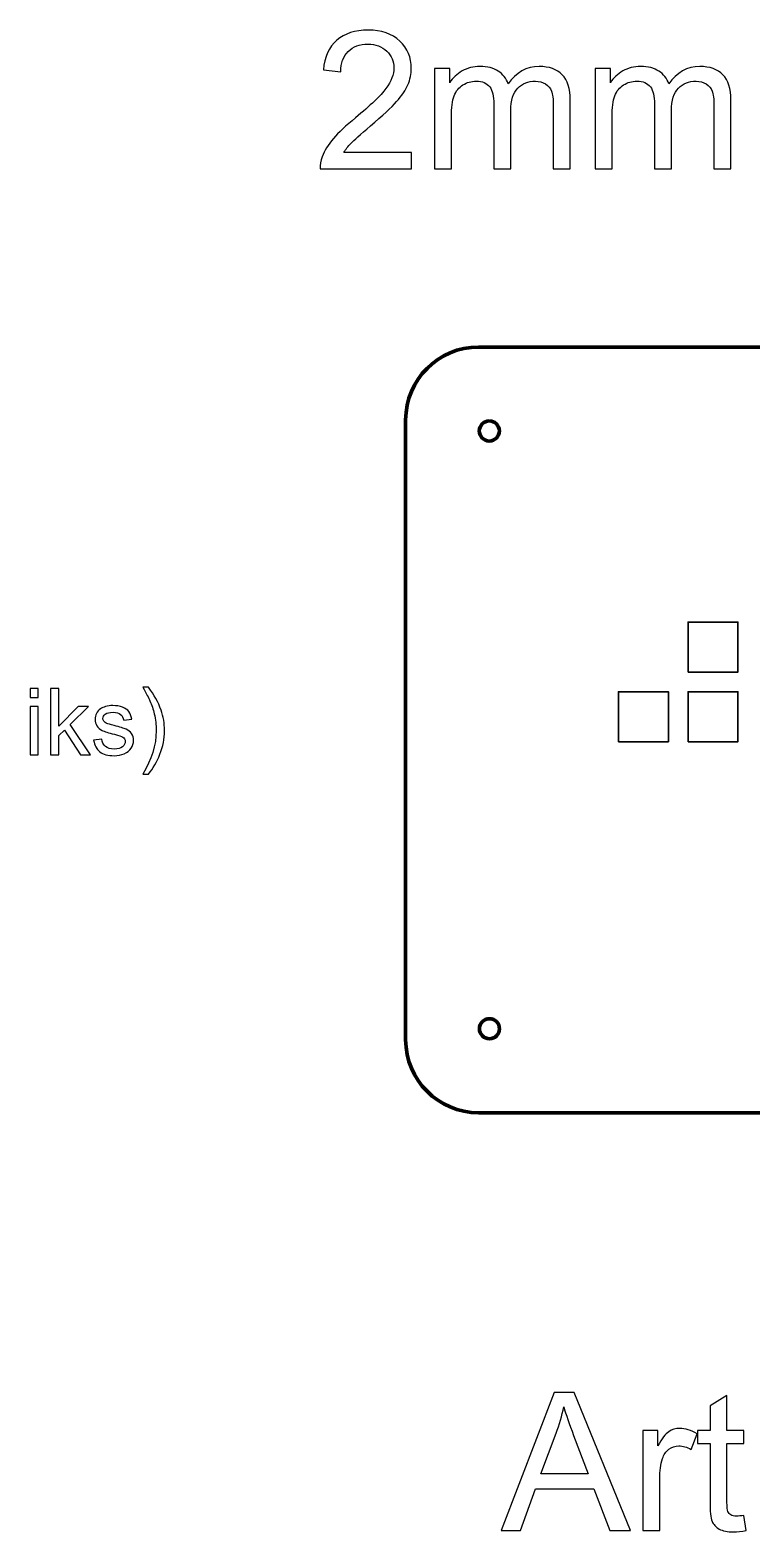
# Model space of a CAD drawing. Header units: millimetres. Extents: x 198 to 2265, y -986 to 144.
# Drawn here: x 1757.1 to 1955.2, y -275.7 to 136.2 of the extents above; entities that cross this region are included whole.
import ezdxf

# ---------------------------------------------------------------- set-up
doc = ezdxf.new("R2010")
doc.units = ezdxf.units.MM
doc.header["$MEASUREMENT"] = 0
doc.layers.add('Layer 1', color=7, linetype='Continuous')

msp = doc.modelspace()

# ---------------------------------------------------------------- linework, layer by layer
at = {"layer": 'Layer 1', "color": 250, "lineweight": 35}
for points in [[(1937.6297, -39.9128), (1951.3297, -39.9128), (1951.3297, -26.2128), (1937.6297, -26.2128), (1937.6297, -39.9128)], [(1918.5294, -59.0131), (1932.2294, -59.0131), (1932.2294, -45.3131), (1918.5294, -45.3131), (1918.5294, -59.0131)], [(1937.6297, -59.0131), (1951.3297, -59.0131), (1951.3297, -45.3131), (1937.6297, -45.3131), (1937.6297, -59.0131)]]:
    msp.add_lwpolyline(points, close=True, dxfattribs=at)
at = {"layer": 'Layer 1', "color": 250, "lineweight": 70}
for centre in [(1883.0953, 26.2061), (1883.1347, -137.7284)]:
    msp.add_ellipse(centre, major_axis=(0, 2.75), ratio=1, dxfattribs=at)
at = {"layer": 'Layer 1', "color": 250}
for points, knots in [([(1861.7372, 102.5627), (1861.7372, 102.5627), (1861.7372, 98.1177), (1861.7372, 98.1177), (1861.7372, 98.1177), (1836.6547, 98.1177), (1836.6547, 98.1177), (1836.6194, 99.2378), (1836.8046, 100.3137), (1837.2015, 101.3544), (1837.8453, 103.0566), (1838.8772, 104.7411), (1840.2971, 106.3903), (1841.717, 108.0396), (1843.7455, 109.9446), (1846.3825, 112.1053), (1850.4836, 115.4832), (1853.2705, 118.1555), (1854.7257, 120.131), (1856.1898, 122.1066), (1856.9218, 123.9763), (1856.9218, 125.7402), (1856.9218, 127.5835), (1856.2603, 129.1357), (1854.9374, 130.4057), (1853.6145, 131.6669), (1851.8859, 132.3019), (1849.7604, 132.3019), (1847.5114, 132.3019), (1845.7123, 131.6316), (1844.3629, 130.2911), (1843.0135, 128.9593), (1842.3344, 127.1072), (1842.3168, 124.7348), (1842.3168, 124.7348), (1837.5543, 125.211), (1837.5543, 125.211), (1837.8806, 128.7741), (1839.1153, 131.4905), (1841.2496, 133.3602), (1843.3927, 135.2299), (1846.2591, 136.1648), (1849.8662, 136.1648), (1853.4998, 136.1648), (1856.3838, 135.1594), (1858.5005, 133.1397), (1860.6259, 131.1201), (1861.6843, 128.6154), (1861.6843, 125.6344), (1861.6843, 124.1174), (1861.3756, 122.627), (1860.7494, 121.1629), (1860.1321, 119.6901), (1859.1002, 118.1467), (1857.6626, 116.5239), (1856.2162, 114.9099), (1853.8262, 112.6786), (1850.4924, 109.8564), (1847.6966, 107.5104), (1845.8975, 105.9229), (1845.1037, 105.0851), (1844.31, 104.2472), (1843.6573, 103.4094), (1843.137, 102.5627), (1843.137, 102.5627), (1861.7372, 102.5627), (1861.7372, 102.5627)], [0, 0, 0, 0, 0.04545455, 0.04545455, 0.04545455, 0.09090909, 0.09090909, 0.09090909, 0.13636364, 0.13636364, 0.13636364, 0.18181818, 0.18181818, 0.18181818, 0.22727273, 0.22727273, 0.22727273, 0.27272727, 0.27272727, 0.27272727, 0.31818182, 0.31818182, 0.31818182, 0.36363636, 0.36363636, 0.36363636, 0.40909091, 0.40909091, 0.40909091, 0.45454545, 0.45454545, 0.45454545, 0.5, 0.5, 0.5, 0.54545455, 0.54545455, 0.54545455, 0.59090909, 0.59090909, 0.59090909, 0.63636364, 0.63636364, 0.63636364, 0.68181818, 0.68181818, 0.68181818, 0.72727273, 0.72727273, 0.72727273, 0.77272727, 0.77272727, 0.77272727, 0.81818182, 0.81818182, 0.81818182, 0.86363636, 0.86363636, 0.86363636, 0.90909091, 0.90909091, 0.90909091, 0.95454545, 0.95454545, 0.95454545, 1, 1, 1, 1]), ([(1868.0431, 98.1177), (1868.0431, 98.1177), (1868.0431, 125.5815), (1868.0431, 125.5815), (1868.0431, 125.5815), (1872.2235, 125.5815), (1872.2235, 125.5815), (1872.2235, 125.5815), (1872.2235, 121.7009), (1872.2235, 121.7009), (1873.079, 123.0415), (1874.2255, 124.1263), (1875.6543, 124.9376), (1877.083, 125.7579), (1878.7058, 126.1636), (1880.5314, 126.1636), (1882.5599, 126.1636), (1884.2268, 125.7402), (1885.5233, 124.9024), (1886.8197, 124.0557), (1887.7369, 122.8827), (1888.2661, 121.3658), (1890.4533, 124.5672), (1893.2844, 126.1636), (1896.7769, 126.1636), (1899.5109, 126.1636), (1901.6187, 125.4139), (1903.0828, 123.9058), (1904.5556, 122.3976), (1905.2965, 120.0781), (1905.2965, 116.9472), (1905.2965, 116.9472), (1905.2965, 98.1177), (1905.2965, 98.1177), (1905.2965, 98.1177), (1900.6398, 98.1177), (1900.6398, 98.1177), (1900.6398, 98.1177), (1900.6398, 115.4038), (1900.6398, 115.4038), (1900.6398, 117.2559), (1900.481, 118.5965), (1900.1812, 119.4167), (1899.8813, 120.2369), (1899.3345, 120.8895), (1898.5319, 121.3922), (1897.7382, 121.8949), (1896.8033, 122.1419), (1895.7362, 122.1419), (1893.7959, 122.1419), (1892.1908, 121.4981), (1890.9119, 120.2192), (1889.6331, 118.9316), (1888.9981, 116.8767), (1888.9981, 114.0544), (1888.9981, 114.0544), (1888.9981, 98.1177), (1888.9981, 98.1177), (1888.9981, 98.1177), (1884.3414, 98.1177), (1884.3414, 98.1177), (1884.3414, 98.1177), (1884.3414, 115.9418), (1884.3414, 115.9418), (1884.3414, 118.0056), (1883.9622, 119.5578), (1883.2037, 120.5897), (1882.4453, 121.6215), (1881.2017, 122.1419), (1879.4819, 122.1419), (1878.1766, 122.1419), (1876.9684, 121.7979), (1875.8571, 121.11), (1874.7459, 120.4221), (1873.9433, 119.4167), (1873.4406, 118.0849), (1872.9467, 116.762), (1872.6998, 114.8482), (1872.6998, 112.3523), (1872.6998, 112.3523), (1872.6998, 98.1177), (1872.6998, 98.1177), (1872.6998, 98.1177), (1868.0431, 98.1177), (1868.0431, 98.1177)], [0, 0, 0, 0, 0.03571429, 0.03571429, 0.03571429, 0.07142857, 0.07142857, 0.07142857, 0.10714286, 0.10714286, 0.10714286, 0.14285714, 0.14285714, 0.14285714, 0.17857143, 0.17857143, 0.17857143, 0.21428571, 0.21428571, 0.21428571, 0.25, 0.25, 0.25, 0.28571429, 0.28571429, 0.28571429, 0.32142857, 0.32142857, 0.32142857, 0.35714286, 0.35714286, 0.35714286, 0.39285714, 0.39285714, 0.39285714, 0.42857143, 0.42857143, 0.42857143, 0.46428571, 0.46428571, 0.46428571, 0.5, 0.5, 0.5, 0.53571429, 0.53571429, 0.53571429, 0.57142857, 0.57142857, 0.57142857, 0.60714286, 0.60714286, 0.60714286, 0.64285714, 0.64285714, 0.64285714, 0.67857143, 0.67857143, 0.67857143, 0.71428571, 0.71428571, 0.71428571, 0.75, 0.75, 0.75, 0.78571429, 0.78571429, 0.78571429, 0.82142857, 0.82142857, 0.82142857, 0.85714286, 0.85714286, 0.85714286, 0.89285714, 0.89285714, 0.89285714, 0.92857143, 0.92857143, 0.92857143, 0.96428571, 0.96428571, 0.96428571, 1, 1, 1, 1]), ([(1912.1227, 98.1177), (1912.1227, 98.1177), (1912.1227, 125.5815), (1912.1227, 125.5815), (1912.1227, 125.5815), (1916.3031, 125.5815), (1916.3031, 125.5815), (1916.3031, 125.5815), (1916.3031, 121.7009), (1916.3031, 121.7009), (1917.1586, 123.0415), (1918.3051, 124.1263), (1919.7339, 124.9376), (1921.1626, 125.7579), (1922.7854, 126.1636), (1924.611, 126.1636), (1926.6395, 126.1636), (1928.3064, 125.7402), (1929.6029, 124.9024), (1930.8993, 124.0557), (1931.8165, 122.8827), (1932.3457, 121.3658), (1934.5329, 124.5672), (1937.364, 126.1636), (1940.8565, 126.1636), (1943.5905, 126.1636), (1945.6983, 125.4139), (1947.1624, 123.9058), (1948.6352, 122.3976), (1949.3761, 120.0781), (1949.3761, 116.9472), (1949.3761, 116.9472), (1949.3761, 98.1177), (1949.3761, 98.1177), (1949.3761, 98.1177), (1944.7194, 98.1177), (1944.7194, 98.1177), (1944.7194, 98.1177), (1944.7194, 115.4038), (1944.7194, 115.4038), (1944.7194, 117.2559), (1944.5606, 118.5965), (1944.2608, 119.4167), (1943.9609, 120.2369), (1943.4141, 120.8895), (1942.6115, 121.3922), (1941.8178, 121.8949), (1940.8829, 122.1419), (1939.8158, 122.1419), (1937.8755, 122.1419), (1936.2704, 121.4981), (1934.9915, 120.2192), (1933.7127, 118.9316), (1933.0777, 116.8767), (1933.0777, 114.0544), (1933.0777, 114.0544), (1933.0777, 98.1177), (1933.0777, 98.1177), (1933.0777, 98.1177), (1928.421, 98.1177), (1928.421, 98.1177), (1928.421, 98.1177), (1928.421, 115.9418), (1928.421, 115.9418), (1928.421, 118.0056), (1928.0418, 119.5578), (1927.2833, 120.5897), (1926.5249, 121.6215), (1925.2813, 122.1419), (1923.5615, 122.1419), (1922.2562, 122.1419), (1921.048, 121.7979), (1919.9367, 121.11), (1918.8255, 120.4221), (1918.0229, 119.4167), (1917.5202, 118.0849), (1917.0263, 116.762), (1916.7794, 114.8482), (1916.7794, 112.3523), (1916.7794, 112.3523), (1916.7794, 98.1177), (1916.7794, 98.1177), (1916.7794, 98.1177), (1912.1227, 98.1177), (1912.1227, 98.1177)], [0, 0, 0, 0, 0.03571429, 0.03571429, 0.03571429, 0.07142857, 0.07142857, 0.07142857, 0.10714286, 0.10714286, 0.10714286, 0.14285714, 0.14285714, 0.14285714, 0.17857143, 0.17857143, 0.17857143, 0.21428571, 0.21428571, 0.21428571, 0.25, 0.25, 0.25, 0.28571429, 0.28571429, 0.28571429, 0.32142857, 0.32142857, 0.32142857, 0.35714286, 0.35714286, 0.35714286, 0.39285714, 0.39285714, 0.39285714, 0.42857143, 0.42857143, 0.42857143, 0.46428571, 0.46428571, 0.46428571, 0.5, 0.5, 0.5, 0.53571429, 0.53571429, 0.53571429, 0.57142857, 0.57142857, 0.57142857, 0.60714286, 0.60714286, 0.60714286, 0.64285714, 0.64285714, 0.64285714, 0.67857143, 0.67857143, 0.67857143, 0.71428571, 0.71428571, 0.71428571, 0.75, 0.75, 0.75, 0.78571429, 0.78571429, 0.78571429, 0.82142857, 0.82142857, 0.82142857, 0.85714286, 0.85714286, 0.85714286, 0.89285714, 0.89285714, 0.89285714, 0.92857143, 0.92857143, 0.92857143, 0.96428571, 0.96428571, 0.96428571, 1, 1, 1, 1]), ([(1757.0644, -46.9216), (1757.0644, -46.9216), (1757.0644, -44.3816), (1757.0644, -44.3816), (1757.0644, -44.3816), (1759.2996, -44.3816), (1759.2996, -44.3816), (1759.2996, -44.3816), (1759.2996, -46.9216), (1759.2996, -46.9216), (1759.2996, -46.9216), (1757.0644, -46.9216), (1757.0644, -46.9216)], [0, 0, 0, 0, 0.25, 0.25, 0.25, 0.5, 0.5, 0.5, 0.75, 0.75, 0.75, 1, 1, 1, 1]), ([(1762.7159, -62.568), (1762.7159, -62.568), (1762.7159, -44.3816), (1762.7159, -44.3816), (1762.7159, -44.3816), (1764.9511, -44.3816), (1764.9511, -44.3816), (1764.9511, -44.3816), (1764.9511, -54.7406), (1764.9511, -54.7406), (1764.9511, -54.7406), (1770.2343, -49.3854), (1770.2343, -49.3854), (1770.2343, -49.3854), (1773.1214, -49.3854), (1773.1214, -49.3854), (1773.1214, -49.3854), (1768.0922, -54.2834), (1768.0922, -54.2834), (1768.0922, -54.2834), (1773.6294, -62.568), (1773.6294, -62.568), (1773.6294, -62.568), (1770.8777, -62.568), (1770.8777, -62.568), (1770.8777, -62.568), (1766.5005, -55.8328), (1766.5005, -55.8328), (1766.5005, -55.8328), (1764.9511, -57.3398), (1764.9511, -57.3398), (1764.9511, -57.3398), (1764.9511, -62.568), (1764.9511, -62.568), (1764.9511, -62.568), (1762.7159, -62.568), (1762.7159, -62.568)], [0, 0, 0, 0, 0.08333333, 0.08333333, 0.08333333, 0.16666667, 0.16666667, 0.16666667, 0.25, 0.25, 0.25, 0.33333333, 0.33333333, 0.33333333, 0.41666667, 0.41666667, 0.41666667, 0.5, 0.5, 0.5, 0.58333333, 0.58333333, 0.58333333, 0.66666667, 0.66666667, 0.66666667, 0.75, 0.75, 0.75, 0.83333333, 0.83333333, 0.83333333, 0.91666667, 0.91666667, 0.91666667, 1, 1, 1, 1]), ([(1789.5806, -67.902), (1789.5806, -67.902), (1787.9804, -67.902), (1787.9804, -67.902), (1790.4527, -63.9354), (1791.6888, -59.9645), (1791.6888, -55.9894), (1791.6888, -54.4358), (1791.511, -52.8948), (1791.1554, -51.3666), (1790.876, -50.1262), (1790.4823, -48.9367), (1789.9785, -47.7937), (1789.6568, -47.0528), (1788.9879, -45.8125), (1787.9804, -44.0768), (1787.9804, -44.0768), (1789.5806, -44.0768), (1789.5806, -44.0768), (1791.13, -46.1511), (1792.2772, -48.2339), (1793.0223, -50.3252), (1793.6573, -52.1244), (1793.9748, -54.0082), (1793.9748, -55.9767), (1793.9748, -58.2077), (1793.5472, -60.3667), (1792.6921, -62.4495), (1791.8412, -64.5323), (1790.804, -66.3484), (1789.5806, -67.902)], [0, 0, 0, 0, 0.1, 0.1, 0.1, 0.2, 0.2, 0.2, 0.3, 0.3, 0.3, 0.4, 0.4, 0.4, 0.5, 0.5, 0.5, 0.6, 0.6, 0.6, 0.7, 0.7, 0.7, 0.8, 0.8, 0.8, 0.9, 0.9, 0.9, 1, 1, 1, 1]), ([(1757.0644, -62.568), (1757.0644, -62.568), (1757.0644, -49.3854), (1757.0644, -49.3854), (1757.0644, -49.3854), (1759.2996, -49.3854), (1759.2996, -49.3854), (1759.2996, -49.3854), (1759.2996, -62.568), (1759.2996, -62.568), (1759.2996, -62.568), (1757.0644, -62.568), (1757.0644, -62.568)], [0, 0, 0, 0, 0.25, 0.25, 0.25, 0.5, 0.5, 0.5, 0.75, 0.75, 0.75, 1, 1, 1, 1]), ([(1774.5184, -58.631), (1774.5184, -58.631), (1776.7282, -58.2754), (1776.7282, -58.2754), (1776.851, -59.1602), (1777.1981, -59.8375), (1777.7654, -60.3116), (1778.3326, -60.7815), (1779.1285, -61.0186), (1780.1445, -61.0186), (1781.1732, -61.0186), (1781.9352, -60.8112), (1782.4347, -60.3921), (1782.93, -59.9772), (1783.1798, -59.4861), (1783.1798, -58.9231), (1783.1798, -58.4193), (1782.9554, -58.0214), (1782.5109, -57.7335), (1782.1977, -57.5346), (1781.4357, -57.2848), (1780.2249, -56.9758), (1778.5909, -56.5651), (1777.4606, -56.2095), (1776.8256, -55.909), (1776.1948, -55.6042), (1775.7164, -55.1893), (1775.3905, -54.6559), (1775.0645, -54.1267), (1774.8994, -53.5383), (1774.8994, -52.8948), (1774.8994, -52.3064), (1775.0349, -51.7645), (1775.3016, -51.265), (1775.5725, -50.7655), (1775.9366, -50.3506), (1776.398, -50.0204), (1776.7451, -49.7664), (1777.2193, -49.5505), (1777.8162, -49.3727), (1778.4173, -49.1949), (1779.0565, -49.106), (1779.7423, -49.106), (1780.7753, -49.106), (1781.6812, -49.2542), (1782.4601, -49.5547), (1783.2433, -49.8511), (1783.819, -50.2575), (1784.1916, -50.7655), (1784.5599, -51.2777), (1784.8181, -51.9593), (1784.9578, -52.8144), (1784.9578, -52.8144), (1782.7734, -53.1192), (1782.7734, -53.1192), (1782.676, -52.4334), (1782.3882, -51.8958), (1781.914, -51.5105), (1781.4399, -51.1253), (1780.771, -50.9348), (1779.9032, -50.9348), (1778.883, -50.9348), (1778.1506, -51.1041), (1777.7146, -51.4428), (1777.2785, -51.7815), (1777.0584, -52.1794), (1777.0584, -52.6324), (1777.0584, -52.9202), (1777.1473, -53.1827), (1777.3293, -53.4155), (1777.5114, -53.6526), (1777.795, -53.8516), (1778.1845, -54.0082), (1778.4088, -54.0929), (1779.0608, -54.2834), (1780.153, -54.5797), (1781.7278, -54.9988), (1782.8284, -55.3459), (1783.455, -55.6126), (1784.0815, -55.8793), (1784.5726, -56.273), (1784.9282, -56.781), (1785.288, -57.2933), (1785.4658, -57.9283), (1785.4658, -58.6903), (1785.4658, -59.4311), (1785.2499, -60.1296), (1784.8139, -60.7858), (1784.3778, -61.4419), (1783.7513, -61.9499), (1782.9343, -62.3098), (1782.113, -62.6696), (1781.1859, -62.8474), (1780.153, -62.8474), (1778.4427, -62.8474), (1777.1346, -62.4918), (1776.2371, -61.7848), (1775.3397, -61.0736), (1774.7682, -60.0238), (1774.5184, -58.631)], [0, 0, 0, 0, 0.03030303, 0.03030303, 0.03030303, 0.06060606, 0.06060606, 0.06060606, 0.09090909, 0.09090909, 0.09090909, 0.12121212, 0.12121212, 0.12121212, 0.15151515, 0.15151515, 0.15151515, 0.18181818, 0.18181818, 0.18181818, 0.21212121, 0.21212121, 0.21212121, 0.24242424, 0.24242424, 0.24242424, 0.27272727, 0.27272727, 0.27272727, 0.3030303, 0.3030303, 0.3030303, 0.33333333, 0.33333333, 0.33333333, 0.36363636, 0.36363636, 0.36363636, 0.39393939, 0.39393939, 0.39393939, 0.42424242, 0.42424242, 0.42424242, 0.45454545, 0.45454545, 0.45454545, 0.48484848, 0.48484848, 0.48484848, 0.51515152, 0.51515152, 0.51515152, 0.54545455, 0.54545455, 0.54545455, 0.57575758, 0.57575758, 0.57575758, 0.60606061, 0.60606061, 0.60606061, 0.63636364, 0.63636364, 0.63636364, 0.66666667, 0.66666667, 0.66666667, 0.6969697, 0.6969697, 0.6969697, 0.72727273, 0.72727273, 0.72727273, 0.75757576, 0.75757576, 0.75757576, 0.78787879, 0.78787879, 0.78787879, 0.81818182, 0.81818182, 0.81818182, 0.84848485, 0.84848485, 0.84848485, 0.87878788, 0.87878788, 0.87878788, 0.90909091, 0.90909091, 0.90909091, 0.93939394, 0.93939394, 0.93939394, 0.96969697, 0.96969697, 0.96969697, 1, 1, 1, 1]), ([(1886.3702, -275.3732), (1886.3702, -275.3732), (1900.9047, -237.4848), (1900.9047, -237.4848), (1900.9047, -237.4848), (1906.4168, -237.4848), (1906.4168, -237.4848), (1906.4168, -237.4848), (1921.8421, -275.3732), (1921.8421, -275.3732), (1921.8421, -275.3732), (1916.1359, -275.3732), (1916.1359, -275.3732), (1916.1359, -275.3732), (1911.7526, -263.8903), (1911.7526, -263.8903), (1911.7526, -263.8903), (1895.7982, -263.8903), (1895.7982, -263.8903), (1895.7982, -263.8903), (1891.6884, -275.3732), (1891.6884, -275.3732), (1891.6884, -275.3732), (1886.3702, -275.3732), (1886.3702, -275.3732)], [0, 0, 0, 0, 0.125, 0.125, 0.125, 0.25, 0.25, 0.25, 0.375, 0.375, 0.375, 0.5, 0.5, 0.5, 0.625, 0.625, 0.625, 0.75, 0.75, 0.75, 0.875, 0.875, 0.875, 1, 1, 1, 1]), ([(1952.9659, -271.2192), (1952.9659, -271.2192), (1953.6009, -275.3291), (1953.6009, -275.3291), (1952.2956, -275.6025), (1951.1226, -275.7436), (1950.0996, -275.7436), (1948.4151, -275.7436), (1947.1098, -275.479), (1946.1749, -274.941), (1945.2489, -274.4031), (1944.5962, -273.7063), (1944.217, -272.8332), (1943.8378, -271.9601), (1943.6526, -270.1256), (1943.6526, -267.3299), (1943.6526, -267.3299), (1943.6526, -251.5078), (1943.6526, -251.5078), (1943.6526, -251.5078), (1940.213, -251.5078), (1940.213, -251.5078), (1940.213, -251.5078), (1940.213, -247.9094), (1940.213, -247.9094), (1940.213, -247.9094), (1943.6526, -247.9094), (1943.6526, -247.9094), (1943.6526, -247.9094), (1943.6526, -241.1185), (1943.6526, -241.1185), (1943.6526, -241.1185), (1948.3092, -238.3227), (1948.3092, -238.3227), (1948.3092, -238.3227), (1948.3092, -247.9094), (1948.3092, -247.9094), (1948.3092, -247.9094), (1952.9659, -247.9094), (1952.9659, -247.9094), (1952.9659, -247.9094), (1952.9659, -251.5078), (1952.9659, -251.5078), (1952.9659, -251.5078), (1948.3092, -251.5078), (1948.3092, -251.5078), (1948.3092, -251.5078), (1948.3092, -267.5944), (1948.3092, -267.5944), (1948.3092, -268.9262), (1948.3886, -269.7817), (1948.5562, -270.1609), (1948.7149, -270.5401), (1948.9795, -270.84), (1949.3499, -271.0693), (1949.7203, -271.2898), (1950.2495, -271.4044), (1950.9374, -271.4044), (1951.4489, -271.4044), (1952.128, -271.3427), (1952.9659, -271.2192)], [0, 0, 0, 0, 0.05, 0.05, 0.05, 0.1, 0.1, 0.1, 0.15, 0.15, 0.15, 0.2, 0.2, 0.2, 0.25, 0.25, 0.25, 0.3, 0.3, 0.3, 0.35, 0.35, 0.35, 0.4, 0.4, 0.4, 0.45, 0.45, 0.45, 0.5, 0.5, 0.5, 0.55, 0.55, 0.55, 0.6, 0.6, 0.6, 0.65, 0.65, 0.65, 0.7, 0.7, 0.7, 0.75, 0.75, 0.75, 0.8, 0.8, 0.8, 0.85, 0.85, 0.85, 0.9, 0.9, 0.9, 0.95, 0.95, 0.95, 1, 1, 1, 1]), ([(1897.2711, -259.8157), (1897.2711, -259.8157), (1910.1827, -259.8157), (1910.1827, -259.8157), (1910.1827, -259.8157), (1906.2316, -249.3117), (1906.2316, -249.3117), (1905.041, -246.1191), (1904.1414, -243.4821), (1903.5152, -241.4007), (1902.9949, -243.8701), (1902.2982, -246.2955), (1901.425, -248.6944), (1901.425, -248.6944), (1897.2711, -259.8157), (1897.2711, -259.8157)], [0, 0, 0, 0, 0.2, 0.2, 0.2, 0.4, 0.4, 0.4, 0.6, 0.6, 0.6, 0.8, 0.8, 0.8, 1, 1, 1, 1]), ([(1925.1846, -275.3732), (1925.1846, -275.3732), (1925.1846, -247.9094), (1925.1846, -247.9094), (1925.1846, -247.9094), (1929.365, -247.9094), (1929.365, -247.9094), (1929.365, -247.9094), (1929.365, -252.1163), (1929.365, -252.1163), (1930.4322, -250.1672), (1931.4199, -248.8796), (1932.3283, -248.2622), (1933.2367, -247.636), (1934.2333, -247.3273), (1935.3181, -247.3273), (1936.888, -247.3273), (1938.4843, -247.8212), (1940.1071, -248.8002), (1940.1071, -248.8002), (1938.449, -253.0953), (1938.449, -253.0953), (1937.3201, -252.4603), (1936.1913, -252.1428), (1935.0624, -252.1428), (1934.0481, -252.1428), (1933.1397, -252.4514), (1932.3372, -253.06), (1931.5346, -253.6685), (1930.9613, -254.5152), (1930.6174, -255.6), (1930.097, -257.2492), (1929.8413, -259.0572), (1929.8413, -261.024), (1929.8413, -261.024), (1929.8413, -275.3732), (1929.8413, -275.3732), (1929.8413, -275.3732), (1925.1846, -275.3732), (1925.1846, -275.3732)], [0, 0, 0, 0, 0.07692308, 0.07692308, 0.07692308, 0.15384615, 0.15384615, 0.15384615, 0.23076923, 0.23076923, 0.23076923, 0.30769231, 0.30769231, 0.30769231, 0.38461538, 0.38461538, 0.38461538, 0.46153846, 0.46153846, 0.46153846, 0.53846154, 0.53846154, 0.53846154, 0.61538462, 0.61538462, 0.61538462, 0.69230769, 0.69230769, 0.69230769, 0.76923077, 0.76923077, 0.76923077, 0.84615385, 0.84615385, 0.84615385, 0.92307692, 0.92307692, 0.92307692, 1, 1, 1, 1])]:
    msp.add_open_spline(points, degree=3, knots=knots, dxfattribs=at)
at = {"layer": 'Layer 1', "color": 250, "lineweight": 70}
msp.add_open_spline([(1880.1277, 49.2306), (1880.1277, 49.2306), (2200.1277, 49.2306), (2200.1277, 49.2306), (2211.1277, 49.2306), (2220.1277, 40.2306), (2220.1277, 29.2307), (2220.1277, 29.2307), (2220.1277, -140.7695), (2220.1277, -140.7695), (2220.1277, -151.7694), (2211.1277, -160.7694), (2200.1277, -160.7694), (2200.1277, -160.7694), (1880.1277, -160.7694), (1880.1277, -160.7694), (1869.1278, -160.7694), (1860.1277, -151.7694), (1860.1277, -140.7695), (1860.1277, -140.7695), (1860.1277, 29.2307), (1860.1277, 29.2307), (1860.1277, 40.2306), (1869.1278, 49.2306), (1880.1277, 49.2306)], degree=3, knots=[0, 0, 0, 0, 0.125, 0.125, 0.125, 0.25, 0.25, 0.25, 0.375, 0.375, 0.375, 0.5, 0.5, 0.5, 0.625, 0.625, 0.625, 0.75, 0.75, 0.75, 0.875, 0.875, 0.875, 1, 1, 1, 1], dxfattribs=at)

doc.saveas('drawing.dxf')
